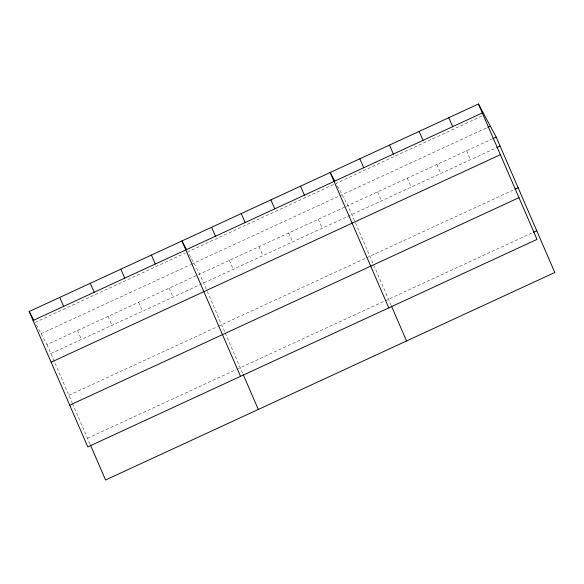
<?xml version="1.0" encoding="UTF-8"?>
<svg xmlns="http://www.w3.org/2000/svg" width="584" height="584" viewBox="0 0 584 584"><rect width="100%" height="100%" fill="white"/><g stroke="black" fill="none" stroke-linecap="round" stroke-linejoin="round"><path stroke-width="0.44" stroke-dasharray="2.92 2.19" d="M35.069 322.441L185.332 253.025M333.581 184.544L187.807 251.879L199.721 274.057L206.846 290.533M481.829 116.063L336.055 183.405L347.962 205.575L355.094 222.051M41.114 333.69L190.545 264.661M191.377 264.275L338.8 196.173M339.625 195.793L487.049 127.692M36.361 324.85L46.975 344.611L197.239 275.203M198.064 274.816L345.494 206.714M346.319 206.334L492.093 138.999M50.859 353.576L495.977 147.964M68.912 395.295L217.525 326.646M218.35 326.266L365.781 258.164M366.606 257.785L514.029 189.683M87.512 438.277L236.126 369.636M236.951 369.249L384.381 301.147M385.206 300.767L531.805 233.045M466.565 150.789L470.441 159.76M436.912 164.484L440.796 173.455M407.267 178.186L411.143 187.15M377.614 191.881L381.498 200.845M355.459 222.884L391.024 305.089M318.317 219.27L322.193 228.242M288.664 232.965L292.548 241.937M259.019 246.66L262.895 255.631M229.366 260.362L233.25 269.326M207.211 291.365L224.869 332.179M225.227 333.011L242.776 373.563M169.17 288.168L173.047 297.132M138.62 302.278L142.503 311.243M108.077 316.389L111.953 325.354M77.526 330.5L81.41 339.465M46.975 344.611L72.131 402.734M72.489 403.566L90.403 444.957"/><path stroke-width="0.88" d="M478.435 104.003L537.024 239.389L87.79 446.906L29.2 311.52L478.435 104.003L496.21 137.094L554.8 272.48L105.565 479.997L90.403 444.957M33.084 320.485L482.318 112.968M487.874 127.312L490.348 126.173M492.918 138.612L496.21 137.094M496.801 147.584L500.094 146.058M51.136 362.204L500.371 154.687M514.854 189.304L518.147 187.778M69.737 405.186L518.972 197.669M533.455 232.286L536.747 230.768M334.8 181.062L330.186 172.477L388.776 307.87M186.552 249.543L181.938 240.958L240.528 376.351M29.2 311.52L33.806 320.098M448.782 117.698L452.666 126.662M419.137 131.393L423.013 140.357M389.484 145.088L393.368 154.059M359.839 158.782L363.715 167.754M391.389 305.921L406.552 340.961M300.541 186.179L304.417 195.144M270.888 199.874L274.772 208.838M241.236 213.569L245.119 222.533M211.591 227.264L215.467 236.235M243.141 374.402L258.303 409.442M151.395 255.069L155.271 264.041M120.844 269.18L124.728 278.152M90.294 283.291L94.177 292.263M59.75 297.402L63.627 306.374"/></g></svg>
